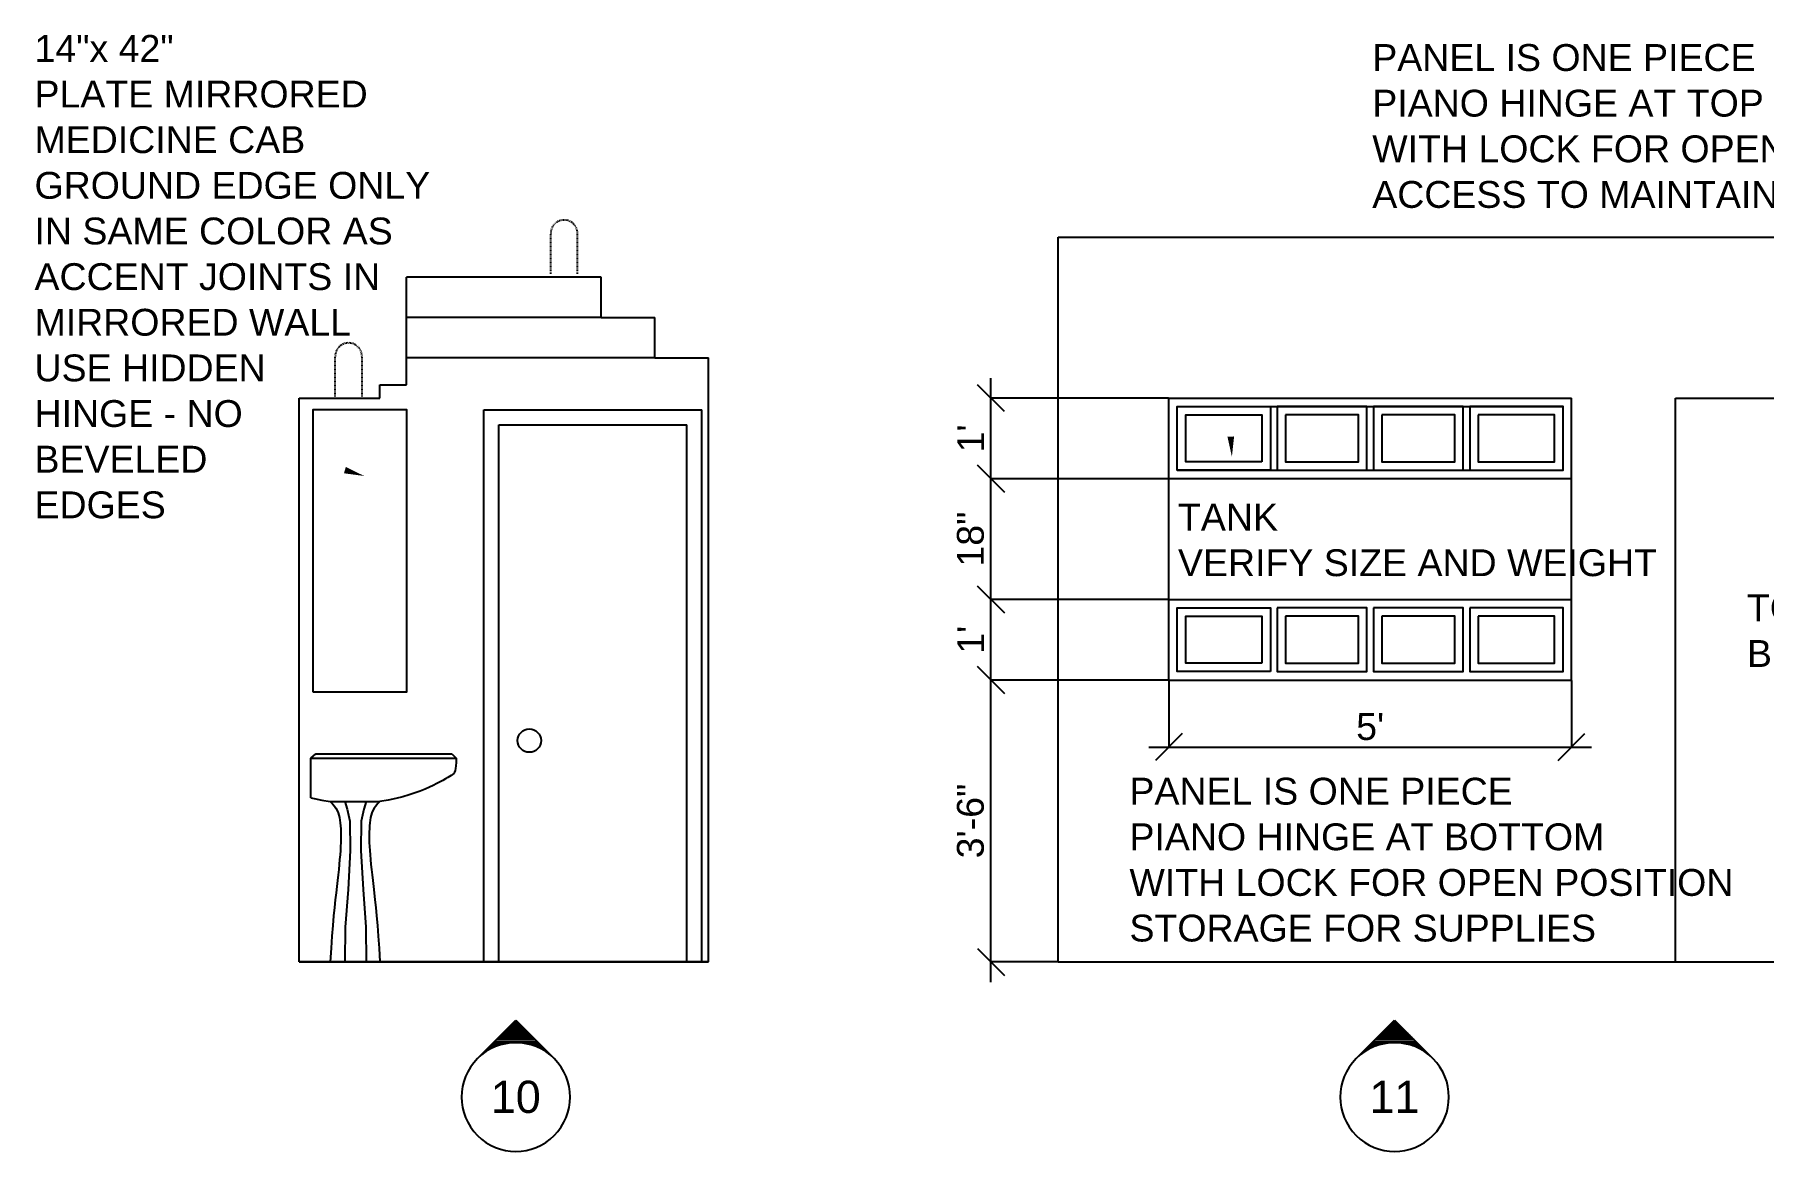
# Model space of a CAD drawing. Header units: inches. Extents: x 8 to 1535, y 73 to 1076.
# Drawn here: x 8 to 265.7, y 909.2 to 1075.6 of the extents above; entities that cross this region are included whole.
import ezdxf
from ezdxf.enums import TextEntityAlignment as Align

# ---------------------------------------------------------------- set-up
doc = ezdxf.new("R2010")
doc.units = ezdxf.units.IN
doc.header["$MEASUREMENT"] = 0
doc.linetypes.add('TINYDASH', pattern=[0.06, 0.03, -0.03])
for name, color, linetype in [('AR INTERIOR ELEV', 3, 'Continuous'), ('DIMENSIONS', 2, 'Continuous'), ('GENERAL NOTE', 4, 'Continuous'), ('MP FIXTURE', 1, 'Continuous')]:
    doc.layers.add(name, color=color, linetype=linetype)
doc.styles.add('DIMTXT', font='ARIAL.TTF', dxfattribs={"height": 4})
doc.styles.add('NOTES', font='ARIAL.TTF', dxfattribs={"height": 4})
doc.dimstyles.new('Arch', dxfattribs={"dimtxt": 0.1875, "dimasz": 4, "dimexe": 0.179993, "dimexo": 0.0625, "dimgap": 1, "dimtad": 1, "dimtoh": 1, "dimdec": 4, "dimzin": 0, "dimdsep": 46, "dimlunit": 4, "dimtxsty": 'DIMTXT', "dimblk1": 'OBLIQUE', "dimblk2": 'OBLIQUE', "dimsah": 1, "dimcen": 0.089996, "dimdle": 3, "dimadec": 0, "dimazin": 0, "dimtfac": 1, "dimtdec": 4, "dimtofl": 0, "dimtmove": 0, "dimatfit": 3, "dimldrblk": 'OBLIQUE', "dimfxl": 0, "dimfrac": 2, "dimtolj": 1, "dimtzin": 0, "dimarcsym": 0})

# ---------------------------------------------------------------- blocks, each defined once
blk = doc.blocks.new('*X15')
at = {"color": 0}
for p, q in [((773.16, 756), (777, 756)), ((773.41, 756.25), (776.75, 756.25)), ((773.66, 756.5), (776.5, 756.5)), ((773.91, 756.75), (776.25, 756.75)), ((774.16, 757), (776, 757)), ((774.41, 757.25), (775.75, 757.25)), ((774.66, 757.5), (775.5, 757.5)), ((774.91, 757.75), (775.25, 757.75)), ((771.16, 754), (771.35, 754)), ((771.41, 754.25), (771.75, 754.25)), ((771.66, 754.5), (772.24, 754.5)), ((771.91, 754.75), (772.86, 754.75)), ((772.16, 755), (773.78, 755)), ((772.41, 755.25), (777.75, 755.25)), ((772.66, 755.5), (777.5, 755.5)), ((772.91, 755.75), (777.25, 755.75)), ((776.38, 755), (778, 755)), ((777.3, 754.75), (778.25, 754.75)), ((777.92, 754.5), (778.5, 754.5)), ((778.41, 754.25), (778.75, 754.25)), ((778.81, 754), (779, 754)), ((770.41, 753.25), (770.41, 753.25)), ((770.66, 753.5), (770.68, 753.5)), ((770.91, 753.75), (770.99, 753.75)), ((779.16, 753.75), (779.25, 753.75)), ((779.47, 753.5), (779.5, 753.5)), ((779.75, 753.25), (779.75, 753.25))]:
    blk.add_line(p, q, dxfattribs=at)
blk = doc.blocks.new('_OBLIQUE')
at = {"color": 0, "linetype": 'ByBlock'}
blk.add_line((-0.5, -0.5), (0.5, 0.5), dxfattribs=at)
blk = doc.blocks.new('*D230')
at = {"layer": 'Defpoints', "color": 0}
for p in [(150.51, 979.45), (177.04, 979.45), (160.54, 937.45)]:
    blk.add_point(p, dxfattribs=at)
at = {"layer": 'DIMENSIONS', "color": 0, "lineweight": -2}
for p, q in [((150.51, 934.45), (150.51, 982.45)), ((176.98, 979.45), (150.33, 979.45)), ((160.48, 937.45), (150.33, 937.45))]:
    blk.add_line(p, q, dxfattribs=at)
at = {"layer": 'DIMENSIONS', "color": 0, "lineweight": -2, "xscale": 4, "yscale": 4, "zscale": 4}
for p, rotation in [((150.51, 979.45), 90), ((150.51, 937.45), 270)]:
    blk.add_blockref('_OBLIQUE', p, dxfattribs=dict(at, rotation=rotation))
at = {"layer": 'DIMENSIONS', "color": 0, "insert": (147.47, 958.45), "char_height": 4, "attachment_point": 5, "rotation": 90, "style": 'DIMTXT'}
blk.add_mtext('\\A1;3\'-6"', dxfattribs=at)
blk = doc.blocks.new('*D231')
at = {"layer": 'Defpoints', "color": 0}
for p in [(150.51, 991.45), (177.04, 991.45), (177.04, 979.45)]:
    blk.add_point(p, dxfattribs=at)
at = {"layer": 'DIMENSIONS', "color": 0, "lineweight": -2}
for p, q in [((150.51, 976.45), (150.51, 994.45)), ((176.98, 991.45), (150.33, 991.45)), ((176.98, 979.45), (150.33, 979.45))]:
    blk.add_line(p, q, dxfattribs=at)
at = {"layer": 'DIMENSIONS', "color": 0, "lineweight": -2, "xscale": 4, "yscale": 4, "zscale": 4}
for p, rotation in [((150.51, 991.45), 90), ((150.51, 979.45), 270)]:
    blk.add_blockref('_OBLIQUE', p, dxfattribs=dict(at, rotation=rotation))
at = {"layer": 'DIMENSIONS', "color": 0, "insert": (147.5, 985.45), "char_height": 4, "attachment_point": 5, "rotation": 90, "style": 'DIMTXT'}
blk.add_mtext("\\A1;1'", dxfattribs=at)
blk = doc.blocks.new('*D232')
at = {"layer": 'Defpoints', "color": 0}
for p in [(150.51, 1009.45), (177.04, 1009.45), (177.04, 991.45)]:
    blk.add_point(p, dxfattribs=at)
at = {"layer": 'DIMENSIONS', "color": 0, "lineweight": -2}
for p, q in [((150.51, 988.45), (150.51, 1012.45)), ((176.98, 1009.45), (150.33, 1009.45)), ((176.98, 991.45), (150.33, 991.45))]:
    blk.add_line(p, q, dxfattribs=at)
at = {"layer": 'DIMENSIONS', "color": 0, "lineweight": -2, "xscale": 4, "yscale": 4, "zscale": 4}
for p, rotation in [((150.51, 1009.45), 90), ((150.51, 991.45), 270)]:
    blk.add_blockref('_OBLIQUE', p, dxfattribs=dict(at, rotation=rotation))
at = {"layer": 'DIMENSIONS', "color": 0, "insert": (147.47, 1000.45), "char_height": 4, "attachment_point": 5, "rotation": 90, "style": 'DIMTXT'}
blk.add_mtext('\\A1;18"', dxfattribs=at)
blk = doc.blocks.new('*D233')
at = {"layer": 'Defpoints', "color": 0}
for p in [(150.51, 1021.45), (177.04, 1021.45), (177.04, 1009.45)]:
    blk.add_point(p, dxfattribs=at)
at = {"layer": 'DIMENSIONS', "color": 0, "lineweight": -2}
for p, q in [((150.51, 1006.45), (150.51, 1024.45)), ((176.98, 1021.45), (150.33, 1021.45)), ((176.98, 1009.45), (150.33, 1009.45))]:
    blk.add_line(p, q, dxfattribs=at)
at = {"layer": 'DIMENSIONS', "color": 0, "lineweight": -2, "xscale": 4, "yscale": 4, "zscale": 4}
for p, rotation in [((150.51, 1021.45), 90), ((150.51, 1009.45), 270)]:
    blk.add_blockref('_OBLIQUE', p, dxfattribs=dict(at, rotation=rotation))
at = {"layer": 'DIMENSIONS', "color": 0, "insert": (147.5, 1015.45), "char_height": 4, "attachment_point": 5, "rotation": 90, "style": 'DIMTXT'}
blk.add_mtext("\\A1;1'", dxfattribs=at)
blk = doc.blocks.new('*D234')
at = {"layer": 'Defpoints', "color": 0}
for p in [(177.04, 979.45), (237.04, 979.45), (237.04, 969.46)]:
    blk.add_point(p, dxfattribs=at)
at = {"layer": 'DIMENSIONS', "color": 0, "lineweight": -2}
for p, q in [((177.04, 979.39), (177.04, 969.28)), ((237.04, 979.39), (237.04, 969.28)), ((174.04, 969.46), (240.04, 969.46))]:
    blk.add_line(p, q, dxfattribs=at)
at = {"layer": 'DIMENSIONS', "color": 0, "lineweight": -2, "xscale": 4, "yscale": 4, "zscale": 4, "rotation": 180}
blk.add_blockref('_OBLIQUE', (177.04, 969.46), dxfattribs=at)
at = {"layer": 'DIMENSIONS', "color": 0, "lineweight": -2, "xscale": 4, "yscale": 4, "zscale": 4}
blk.add_blockref('_OBLIQUE', (237.04, 969.46), dxfattribs=at)
at = {"layer": 'DIMENSIONS', "color": 0, "insert": (207.04, 972.49), "char_height": 4, "attachment_point": 5, "style": 'DIMTXT'}
blk.add_mtext("\\A1;5'", dxfattribs=at)

msp = doc.modelspace()

# ---------------------------------------------------------------- linework, layer by layer
at = {"layer": 'AR INTERIOR ELEV', "linetype": 'TINYDASH'}
for p, q in [((84.88867, 1039.99235), (84.88867, 1045.99235)), ((88.88867, 1039.99235), (88.88867, 1045.99235)), ((52.76298, 1021.67145), (52.76298, 1027.67145)), ((56.76298, 1021.67145), (56.76298, 1027.67145))]:
    msp.add_line(p, q, dxfattribs=at)
at = {"layer": 'AR INTERIOR ELEV', "color": 7}
for p, q in [((160.53779, 937.45319), (160.53779, 1045.45319)), ((160.53779, 1045.45319), (295.53779, 1045.45319)), ((92.41097, 1039.45319), (63.41097, 1039.45319)), ((63.41097, 1023.45319), (63.41097, 1039.45319)), ((92.41097, 1033.45319), (92.41097, 1039.45319)), ((92.41097, 1033.45319), (100.41097, 1033.45319)), ((100.41097, 1027.45319), (100.41097, 1033.45319)), ((100.41097, 1027.45319), (108.41097, 1027.45319)), ((108.41097, 937.45319), (108.41097, 1027.45319)), ((59.41097, 1021.45319), (59.41097, 1023.45319)), ((59.41097, 1023.45319), (63.41097, 1023.45319)), ((47.41097, 1021.45319), (59.41097, 1021.45319)), ((47.41097, 937.45319), (47.41097, 1021.45319)), ((160.53779, 937.45319), (295.53779, 937.45319))]:
    msp.add_line(p, q, dxfattribs=at)
at = {"layer": 'AR INTERIOR ELEV'}
for p, q in [((92.41097, 1033.45319), (63.41097, 1033.45319)), ((100.41097, 1027.45319), (63.41097, 1027.45319)), ((177.03779, 979.45319), (177.03779, 1021.45319)), ((177.03779, 1021.45319), (237.03779, 1021.45319)), ((237.03779, 979.45319), (237.03779, 1021.45319)), ((252.53779, 1021.45319), (292.53779, 1021.45319)), ((252.53779, 937.45319), (252.53779, 1021.45319)), ((74.91097, 1019.70319), (107.41097, 1019.70319)), ((74.91097, 937.45319), (74.91097, 1019.70319)), ((107.41097, 937.45319), (107.41097, 1019.70319)), ((178.28779, 1010.70319), (178.28779, 1020.20319)), ((178.28779, 1020.20319), (235.78779, 1020.20319)), ((235.78779, 1010.70319), (235.78779, 1020.20319)), ((77.16097, 1017.45319), (105.16097, 1017.45319)), ((77.16097, 937.45319), (77.16097, 1017.45319)), ((105.16097, 937.45319), (105.16097, 1017.45319)), ((178.28779, 1010.70319), (235.78779, 1010.70319)), ((177.03779, 1009.45319), (237.03779, 1009.45319)), ((177.03779, 991.45319), (237.03779, 991.45319)), ((177.03779, 979.45319), (237.03779, 979.45319)), ((49.15464, 967.82819), (49.87998, 968.45319)), ((49.15464, 961.92117), (49.15464, 967.82819))]:
    msp.add_line(p, q, dxfattribs=at)
for points in [[(186.42856, 1012.71882, 0, 0.99, 0), (186.26396, 1015.7143, 0, 0, -0.182991594), (200.48355, 1060.55456, 0, 0, -0.875597353)], [(57.08038, 1009.85254, 0, 0.99, 0), (54.21075, 1010.72731, 0, 0, -0.270275422), (39.1682, 1026.97271, 0, 0, -0.634198178)]]:
    msp.add_lwpolyline(points, format="xyseb", dxfattribs=at)
for points in [[(49.42098, 977.70319), (63.42098, 977.70319), (63.42098, 1019.70319), (49.42098, 1019.70319)], [(192.16279, 1010.70319), (178.28779, 1010.70319), (178.28779, 1020.20319), (192.16279, 1020.20319)], [(190.91279, 1011.95319), (179.53779, 1011.95319), (179.53779, 1018.95319), (190.91279, 1018.95319)], [(193.16279, 1020.20319), (193.16279, 1010.70319), (206.53779, 1010.70319), (206.53779, 1020.20319)], [(194.41279, 1018.95319), (194.41279, 1011.95319), (205.28779, 1011.95319), (205.28779, 1018.95319)], [(207.53779, 1020.20319), (207.53779, 1010.70319), (220.91279, 1010.70319), (220.91279, 1020.20319)], [(208.78779, 1018.95319), (208.78779, 1011.95319), (219.66279, 1011.95319), (219.66279, 1018.95319)], [(221.91279, 1020.20319), (221.91279, 1010.70319), (235.78779, 1010.70319), (235.78779, 1020.20319)], [(223.16279, 1018.95319), (223.16279, 1011.95319), (234.53779, 1011.95319), (234.53779, 1018.95319)], [(192.16279, 980.70319), (178.28779, 980.70319), (178.28779, 990.20319), (192.16279, 990.20319)], [(193.16279, 990.20319), (193.16279, 980.70319), (206.53779, 980.70319), (206.53779, 990.20319)], [(207.53779, 990.20319), (207.53779, 980.70319), (220.91279, 980.70319), (220.91279, 990.20319)], [(221.91279, 990.20319), (221.91279, 980.70319), (235.78779, 980.70319), (235.78779, 990.20319)], [(190.91279, 981.95319), (179.53779, 981.95319), (179.53779, 988.95319), (190.91279, 988.95319)], [(194.41279, 988.95319), (194.41279, 981.95319), (205.28779, 981.95319), (205.28779, 988.95319)], [(208.78779, 988.95319), (208.78779, 981.95319), (219.66279, 981.95319), (219.66279, 988.95319)], [(223.16279, 988.95319), (223.16279, 981.95319), (234.53779, 981.95319), (234.53779, 988.95319)]]:
    msp.add_lwpolyline(points, close=True, dxfattribs=at)
for points in [[(73.96339, 923.04766), (79.69096, 928.77522)], [(79.69096, 928.77522), (85.41852, 923.04766)], [(204.94956, 923.04766), (210.67712, 928.77522)], [(210.67712, 928.77522), (216.40469, 923.04766)]]:
    msp.add_lwpolyline(points, dxfattribs=at)
msp.add_circle((81.70304, 970.42194), 1.74366, dxfattribs=at)
at = {"layer": 'AR INTERIOR ELEV', "linetype": 'TINYDASH'}
for centre in [(86.88867, 1045.99235), (54.76298, 1027.67145)]:
    msp.add_arc(centre, 2, 0, 180, dxfattribs=at)
at = {"layer": 'AR INTERIOR ELEV'}
for centre, start, end in [((79.69096, 917.32009), 45, 135), ((210.67712, 917.32009), 45, 135), ((79.69096, 917.32009), 135, 225), ((79.69096, 917.32009), 315, 45), ((210.67712, 917.32009), 135, 225), ((210.67712, 917.32009), 315, 45), ((79.69096, 917.32009), 225, 315), ((210.67712, 917.32009), 225, 315)]:
    msp.add_arc(centre, 8.1, start, end, dxfattribs=at)
at = {"layer": 'GENERAL NOTE'}
for p, q in [((47.41097, 937.45319), (108.41097, 937.45319)), ((108.41097, 937.45319), (47.41097, 937.45319))]:
    msp.add_line(p, q, dxfattribs=at)
at = {"layer": 'MP FIXTURE', "color": 3, "linetype": 'Continuous'}
for p, q in [((70.16156, 968.45319), (70.78656, 967.82819)), ((52.03656, 937.45319), (59.41156, 937.45319))]:
    msp.add_line(p, q, dxfattribs=at)
at = {"layer": 'MP FIXTURE', "color": 3}
msp.add_line((52.03656, 961.32819), (59.41156, 961.32819), dxfattribs=at)
at = {"layer": 'MP FIXTURE', "color": 3, "linetype": 'Continuous'}
for points in [[(49.15464, 967.82819), (50.90621, 967.82819), (60.5419, 967.82819), (70.78656, 967.82819)], [(49.87998, 968.45319), (51.10367, 968.45319), (60.34444, 968.45319), (70.16156, 968.45319)], [(70.78656, 967.82819), (70.77954, 967.16615), (70.75605, 966.64796), (70.71244, 966.2502), (70.64505, 965.94949), (70.55022, 965.7224), (70.42431, 965.54553), (70.26365, 965.39546), (70.06459, 965.24881), (70.06459, 965.24881), (69.82378, 965.08623), (69.53905, 964.9048), (69.20854, 964.70563), (68.8304, 964.48986), (68.40276, 964.25864), (67.92375, 964.0131), (67.39153, 963.75437), (66.80423, 963.48359), (66.80423, 963.48359), (66.15903, 963.20251), (65.44931, 962.91526), (64.66748, 962.6266), (63.80598, 962.34126), (62.85721, 962.06401), (61.81361, 961.79958), (60.66758, 961.55272), (59.41156, 961.32819)], [(49.15464, 961.92117), (49.6345, 961.79958), (50.78053, 961.55272), (52.03656, 961.32819)], [(52.03656, 961.32819), (52.37054, 960.99806), (52.64774, 960.67047), (52.87444, 960.34204), (53.0569, 960.00941), (53.20141, 959.6692), (53.31423, 959.31804), (53.40164, 958.95257), (53.46991, 958.5694), (53.46991, 958.5694), (53.52433, 958.16554), (53.56618, 957.73945), (53.59575, 957.28996), (53.61333, 956.81589), (53.61923, 956.31609), (53.61372, 955.78938), (53.59711, 955.23458), (53.56968, 954.65053), (53.56968, 954.65053), (53.53173, 954.03584), (53.48355, 953.38825), (53.42543, 952.70526), (53.35767, 951.98439), (53.28055, 951.22316), (53.19437, 950.41907), (53.09942, 949.56964), (52.996, 948.67239), (52.996, 948.67239), (52.88466, 947.72087), (52.76704, 946.69288), (52.64506, 945.56223), (52.52063, 944.30275), (52.39565, 942.88828), (52.27204, 941.29265), (52.1517, 939.48967), (52.03656, 937.45319)], [(54.22406, 961.32819), (54.56312, 960.21682), (54.93726, 958.41963), (55.01209, 954.07643), (54.67536, 948.23557), (54.2638, 942.61936), (54.22406, 937.45319)], [(57.36817, 961.32819), (57.02911, 960.21682), (56.65496, 958.41963), (56.58013, 954.07643), (56.91686, 948.23557), (57.32842, 942.61936), (57.36817, 937.45319)], [(59.41156, 961.32819), (59.07757, 960.99806), (58.80037, 960.67047), (58.57367, 960.34204), (58.39121, 960.00941), (58.2467, 959.6692), (58.13388, 959.31804), (58.04647, 958.95257), (57.9782, 958.5694), (57.9782, 958.5694), (57.92378, 958.16554), (57.88193, 957.73945), (57.85236, 957.28996), (57.83478, 956.81589), (57.82888, 956.31609), (57.83439, 955.78938), (57.851, 955.23458), (57.87843, 954.65053), (57.87843, 954.65053), (57.91638, 954.03584), (57.96456, 953.38825), (58.02268, 952.70526), (58.09044, 951.98439), (58.16756, 951.22316), (58.25374, 950.41907), (58.34869, 949.56964), (58.45211, 948.67239), (58.45211, 948.67239), (58.56346, 947.72087), (58.68107, 946.69288), (58.80305, 945.56223), (58.92748, 944.30275), (59.05246, 942.88828), (59.17607, 941.29265), (59.29641, 939.48967), (59.41156, 937.45319)]]:
    msp.add_lwpolyline(points, dxfattribs=at)

# ---------------------------------------------------------------- block references
at = {"layer": 'AR INTERIOR ELEV', "xscale": -1.2, "yscale": 1.200000000000003, "zscale": 1.2}
for p in [(1009.78614, 19.26823), (1140.77231, 19.26823)]:
    msp.add_blockref('*X15', p, dxfattribs=at)

# ---------------------------------------------------------------- texts
at = {"layer": 'AR INTERIOR ELEV', "style": 'NOTES'}
for s, p in [('14"x 42"', (7.94076, 1071.55485)), ('PANEL IS ONE PIECE', (207.35253, 1070.19918)), ('PLATE MIRRORED', (7.94076, 1064.75485)), ('PIANO HINGE AT TOP', (207.35253, 1063.39918)), ('MEDICINE CAB', (7.94076, 1057.95485)), ('WITH LOCK FOR OPEN POSITION', (207.35253, 1056.59918)), ('GROUND EDGE ONLY', (7.94076, 1051.15485)), ('ACCESS TO MAINTAIN AQUARIUM', (207.35253, 1049.79918)), ('IN SAME COLOR AS', (7.94076, 1044.35485)), ('ACCENT JOINTS IN', (7.94076, 1037.55485)), ('MIRRORED WALL', (7.94076, 1030.75485)), ('USE HIDDEN', (7.94076, 1023.95485)), ('HINGE - NO', (7.94076, 1017.15485)), ('BEVELED', (7.94076, 1010.35485)), ('EDGES', (7.94076, 1003.55485)), ('TANK', (178.39154, 1001.72901)), ('VERIFY SIZE AND WEIGHT', (178.39154, 994.92901)), ('TO FOYER', (263.20262, 988.20057)), ('BEYOND', (263.20262, 981.40057)), ('PANEL IS ONE PIECE', (171.15829, 960.89353)), ('PIANO HINGE AT BOTTOM', (171.15829, 954.09353)), ('WITH LOCK FOR OPEN POSITION', (171.15829, 947.29353)), ('STORAGE FOR SUPPLIES', (171.15829, 940.49353))]:
    msp.add_text(s, height=4, dxfattribs=at).set_placement(p)
for s, p in [('10', (79.67831, 917.35166)), ('11', (210.66448, 917.35166))]:
    msp.add_text(s, height=4.8, dxfattribs=at).set_placement(p, align=Align.MIDDLE)

# ---------------------------------------------------------------- dimensions: what is measured, and where the dimension line sits
at = {"layer": 'DIMENSIONS'}
for base, p1, p2, picture, middle in [((150.51075, 1021.45319), (177.03779, 1009.45319), (177.03779, 1021.45319), '*D233', (147.50257, 1015.45319)), ((150.51075, 991.45319), (177.03779, 979.45319), (177.03779, 991.45319), '*D231', (147.50257, 985.45319)), ((150.51075, 979.45319), (160.53779, 937.45319), (177.03779, 979.45319), '*D230', (147.4671, 958.45319))]:
    dim = msp.add_linear_dim(base=base, p1=p1, p2=p2, angle=90, dimstyle='Arch', dxfattribs=at)
    dim.commit()
    dim.dimension.update_dxf_attribs({"geometry": picture, "text_midpoint": middle})
dim = msp.add_linear_dim(base=(150.51075, 1009.45319), p1=(177.03779, 991.45319), p2=(177.03779, 1009.45319), angle=90, text='18"', dimstyle='Arch', dxfattribs=at)
dim.commit()
dim.dimension.update_dxf_attribs({"geometry": '*D232', "text_midpoint": (147.46846, 1000.45319)})
dim = msp.add_linear_dim(base=(237.03779, 969.45965), p1=(177.03779, 979.45319), p2=(237.03779, 979.45319), dimstyle='Arch', dxfattribs=at)
dim.commit()
dim.dimension.update_dxf_attribs({"geometry": '*D234', "text_midpoint": (207.03779, 972.49376)})

doc.saveas('drawing.dxf')
